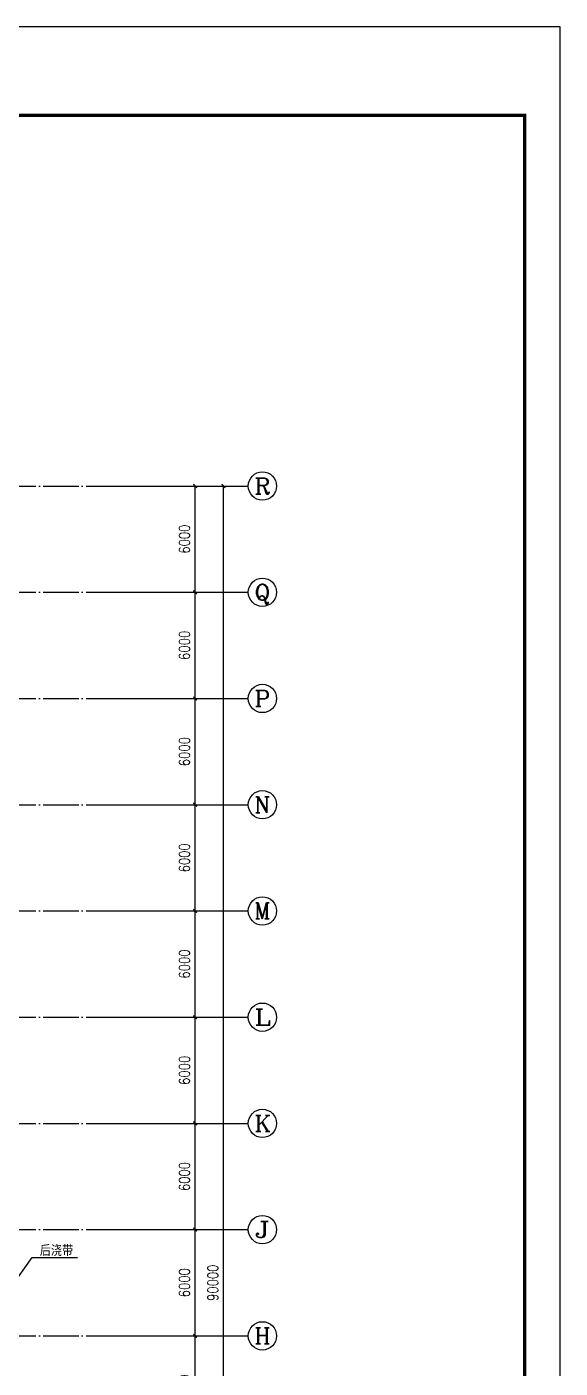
# Model space of a CAD drawing. Extents: x 31695611 to 39053694, y -59225 to 904195.
# Drawn here: x 38559745 to 38589838, y 828434 to 904195 of the extents above; entities that cross this region are included whole.
import ezdxf
from ezdxf.enums import TextEntityAlignment as Align

# ---------------------------------------------------------------- set-up
doc = ezdxf.new("R2010")
doc.units = 0
doc.header["$LTSCALE"] = 1000
doc.header["$MEASUREMENT"] = 0
doc.linetypes.add('ACAD_ISO04W100', pattern=[30.5, 24, -3, 0.5, -3])
doc.linetypes.add('DOTE', pattern=[2.42, 2, -0.2, 0.02, -0.2])
doc.layers.get('0').update_dxf_attribs({"linetype": 'CONTINUOUS'})
doc.layers.get('DEFPOINTS').update_dxf_attribs({"linetype": 'CONTINUOUS'})
for name, color, linetype in [('AXIS', 3, 'CONTINUOUS'), ('AXIS_TEXT', 7, 'CONTINUOUS'), ('DOTE', 1, 'ACAD_ISO04W100'), ('PUB_TITLE', 4, 'CONTINUOUS'), ('PUB_WZ', 7, 'CONTINUOUS')]:
    doc.layers.add(name, color=color, linetype=linetype)
doc.styles.add('_HZTXT', font='txt.shx', dxfattribs={"width": 0.8, "bigfont": 'hztxt.shx'})
doc.styles.add('_TCH_AXIS', font='COMPLEX', dxfattribs={"bigfont": 'GBCBIG'})
doc.styles.add('COMPLEX', font='COMPLEX')
doc.styles.add('DIM_FONT', font='SIMPLEX.shx', dxfattribs={"width": 0.8})
doc.dimstyles.new('DIMN200', dxfattribs={"dimscale": 2, "dimtxt": 300, "dimasz": 100, "dimexe": 250, "dimexo": 300, "dimgap": 150, "dimtad": 1, "dimdec": 0, "dimzin": 0, "dimtxsty": 'DIM_FONT', "dimblk": 'ARCHTICK', "dimcen": 0.09, "dimclrt": 7, "dimazin": 3, "dimtfac": 1, "dimtdec": 0, "dimtix": 1, "dimtmove": 0, "dimatfit": 3, "dimtolj": 1, "dimtzin": 0})

# ---------------------------------------------------------------- blocks, each defined once
blk = doc.blocks.new('_ARCHTICK')
at = {"color": 0, "linetype": 'BYBLOCK', "const_width": 0.4}
blk.add_lwpolyline([(-0.5, -0.5), (0.5, 0.5)], dxfattribs=at)
blk = doc.blocks.new('*D635')
at = {"layer": 'AXIS', "color": 0}
for p, q in [((38564839, 830258), (38569739, 830258)), ((38569239, 824258), (38569239, 830258)), ((38564839, 824258), (38569739, 824258))]:
    blk.add_line(p, q, dxfattribs=at)
at = {"layer": 'DEFPOINTS', "color": 0}
for p in [(38564239, 830258), (38569239, 830258), (38564239, 824258)]:
    blk.add_point(p, dxfattribs=at)
at = {"layer": 'AXIS', "color": 0, "xscale": 200, "yscale": 200, "zscale": 200}
for p, rotation in [((38569239, 830258), 89.99989046034315), ((38569239, 824258), 269.9998904603431)]:
    blk.add_blockref('_ARCHTICK', p, dxfattribs=dict(at, rotation=rotation))
at = {"layer": 'AXIS', "color": 7, "insert": (38568639, 827259), "char_height": 600, "attachment_point": 5, "rotation": 89.99989, "style": 'DIM_FONT'}
blk.add_mtext('\\A1;6000', dxfattribs=at)
blk = doc.blocks.new('*D636')
at = {"layer": 'AXIS', "color": 0}
for p, q in [((38564839, 836258), (38569739, 836258)), ((38569239, 830258), (38569239, 836258)), ((38564839, 830258), (38569739, 830258))]:
    blk.add_line(p, q, dxfattribs=at)
at = {"layer": 'DEFPOINTS', "color": 0}
for p in [(38564239, 836258), (38569239, 836258), (38564239, 830258)]:
    blk.add_point(p, dxfattribs=at)
at = {"layer": 'AXIS', "color": 0, "xscale": 200, "yscale": 200, "zscale": 200}
for p, rotation in [((38569239, 836258), 89.9998904604143), ((38569239, 830258), 269.9998904604143)]:
    blk.add_blockref('_ARCHTICK', p, dxfattribs=dict(at, rotation=rotation))
at = {"layer": 'AXIS', "color": 7, "insert": (38568639, 833259), "char_height": 600, "attachment_point": 5, "rotation": 89.99989, "style": 'DIM_FONT'}
blk.add_mtext('\\A1;6000', dxfattribs=at)
blk = doc.blocks.new('*D637')
at = {"layer": 'AXIS', "color": 0}
for p, q in [((38564839, 842258), (38569739, 842258)), ((38569239, 836258), (38569239, 842258)), ((38564839, 836258), (38569739, 836258))]:
    blk.add_line(p, q, dxfattribs=at)
at = {"layer": 'DEFPOINTS', "color": 0}
for p in [(38564239, 842258), (38569239, 842258), (38564239, 836258)]:
    blk.add_point(p, dxfattribs=at)
at = {"layer": 'AXIS', "color": 0, "xscale": 200, "yscale": 200, "zscale": 200}
for p, rotation in [((38569239, 842258), 89.99989046034315), ((38569239, 836258), 269.9998904603431)]:
    blk.add_blockref('_ARCHTICK', p, dxfattribs=dict(at, rotation=rotation))
at = {"layer": 'AXIS', "color": 7, "insert": (38568639, 839259), "char_height": 600, "attachment_point": 5, "rotation": 89.99989, "style": 'DIM_FONT'}
blk.add_mtext('\\A1;6000', dxfattribs=at)
blk = doc.blocks.new('*D638')
at = {"layer": 'AXIS', "color": 0}
for p, q in [((38564839, 848258), (38569739, 848258)), ((38569239, 842258), (38569239, 848258)), ((38564839, 842258), (38569739, 842258))]:
    blk.add_line(p, q, dxfattribs=at)
at = {"layer": 'DEFPOINTS', "color": 0}
for p in [(38564239, 848258), (38569239, 848258), (38564239, 842258)]:
    blk.add_point(p, dxfattribs=at)
at = {"layer": 'AXIS', "color": 0, "xscale": 200, "yscale": 200, "zscale": 200}
for p, rotation in [((38569239, 848258), 89.99989046034315), ((38569239, 842258), 269.9998904603431)]:
    blk.add_blockref('_ARCHTICK', p, dxfattribs=dict(at, rotation=rotation))
at = {"layer": 'AXIS', "color": 7, "insert": (38568639, 845259), "char_height": 600, "attachment_point": 5, "rotation": 89.99989, "style": 'DIM_FONT'}
blk.add_mtext('\\A1;6000', dxfattribs=at)
blk = doc.blocks.new('*D639')
at = {"layer": 'AXIS', "color": 0}
for p, q in [((38564839, 854258), (38569739, 854258)), ((38569239, 848258), (38569239, 854258)), ((38564839, 848258), (38569739, 848258))]:
    blk.add_line(p, q, dxfattribs=at)
at = {"layer": 'DEFPOINTS', "color": 0}
for p in [(38564239, 854258), (38569239, 854258), (38564239, 848258)]:
    blk.add_point(p, dxfattribs=at)
at = {"layer": 'AXIS', "color": 0, "xscale": 200, "yscale": 200, "zscale": 200}
for p, rotation in [((38569239, 854258), 89.9998904604143), ((38569239, 848258), 269.9998904604143)]:
    blk.add_blockref('_ARCHTICK', p, dxfattribs=dict(at, rotation=rotation))
at = {"layer": 'AXIS', "color": 7, "insert": (38568639, 851259), "char_height": 600, "attachment_point": 5, "rotation": 89.99989, "style": 'DIM_FONT'}
blk.add_mtext('\\A1;6000', dxfattribs=at)
blk = doc.blocks.new('*D640')
at = {"layer": 'AXIS', "color": 0}
for p, q in [((38564839, 860258), (38569739, 860258)), ((38569239, 854258), (38569239, 860258)), ((38564839, 854258), (38569739, 854258))]:
    blk.add_line(p, q, dxfattribs=at)
at = {"layer": 'DEFPOINTS', "color": 0}
for p in [(38564239, 860258), (38569239, 860258), (38564239, 854258)]:
    blk.add_point(p, dxfattribs=at)
at = {"layer": 'AXIS', "color": 0, "xscale": 200, "yscale": 200, "zscale": 200}
for p, rotation in [((38569239, 860258), 89.99989046034315), ((38569239, 854258), 269.9998904603431)]:
    blk.add_blockref('_ARCHTICK', p, dxfattribs=dict(at, rotation=rotation))
at = {"layer": 'AXIS', "color": 7, "insert": (38568639, 857259), "char_height": 600, "attachment_point": 5, "rotation": 89.99989, "style": 'DIM_FONT'}
blk.add_mtext('\\A1;6000', dxfattribs=at)
blk = doc.blocks.new('*D641')
at = {"layer": 'AXIS', "color": 0}
for p, q in [((38564839, 866258), (38569739, 866258)), ((38569239, 860258), (38569239, 866258)), ((38564839, 860258), (38569739, 860258))]:
    blk.add_line(p, q, dxfattribs=at)
at = {"layer": 'DEFPOINTS', "color": 0}
for p in [(38564239, 866258), (38569239, 866258), (38564239, 860258)]:
    blk.add_point(p, dxfattribs=at)
at = {"layer": 'AXIS', "color": 0, "xscale": 200, "yscale": 200, "zscale": 200}
for p, rotation in [((38569239, 866258), 89.99989046034315), ((38569239, 860258), 269.9998904603431)]:
    blk.add_blockref('_ARCHTICK', p, dxfattribs=dict(at, rotation=rotation))
at = {"layer": 'AXIS', "color": 7, "insert": (38568639, 863259), "char_height": 600, "attachment_point": 5, "rotation": 89.99989, "style": 'DIM_FONT'}
blk.add_mtext('\\A1;6000', dxfattribs=at)
blk = doc.blocks.new('*D642')
at = {"layer": 'AXIS', "color": 0}
for p, q in [((38564839, 872258), (38569739, 872258)), ((38569239, 866258), (38569239, 872258)), ((38564839, 866258), (38569739, 866258))]:
    blk.add_line(p, q, dxfattribs=at)
at = {"layer": 'DEFPOINTS', "color": 0}
for p in [(38564239, 872258), (38569239, 872258), (38564239, 866258)]:
    blk.add_point(p, dxfattribs=at)
at = {"layer": 'AXIS', "color": 0, "xscale": 200, "yscale": 200, "zscale": 200}
for p, rotation in [((38569239, 872258), 89.9998904604143), ((38569239, 866258), 269.9998904604143)]:
    blk.add_blockref('_ARCHTICK', p, dxfattribs=dict(at, rotation=rotation))
at = {"layer": 'AXIS', "color": 7, "insert": (38568639, 869259), "char_height": 600, "attachment_point": 5, "rotation": 89.99989, "style": 'DIM_FONT'}
blk.add_mtext('\\A1;6000', dxfattribs=at)
blk = doc.blocks.new('*D643')
at = {"layer": 'AXIS', "color": 0}
for p, q in [((38564839, 878258), (38569739, 878258)), ((38569239, 872258), (38569239, 878258)), ((38564839, 872258), (38569739, 872258))]:
    blk.add_line(p, q, dxfattribs=at)
at = {"layer": 'DEFPOINTS', "color": 0}
for p in [(38564239, 878258), (38569239, 878258), (38564239, 872258)]:
    blk.add_point(p, dxfattribs=at)
at = {"layer": 'AXIS', "color": 0, "xscale": 200, "yscale": 200, "zscale": 200}
for p, rotation in [((38569239, 878258), 89.99989046034315), ((38569239, 872258), 269.9998904603431)]:
    blk.add_blockref('_ARCHTICK', p, dxfattribs=dict(at, rotation=rotation))
at = {"layer": 'AXIS', "color": 7, "insert": (38568639, 875259), "char_height": 600, "attachment_point": 5, "rotation": 89.99989, "style": 'DIM_FONT'}
blk.add_mtext('\\A1;6000', dxfattribs=at)
blk = doc.blocks.new('*D644')
at = {"layer": 'AXIS', "color": 0}
for p, q in [((38564839, 878259), (38571339, 878258)), ((38570839, 788258), (38570839, 878258)), ((38564839, 788259), (38571339, 788258))]:
    blk.add_line(p, q, dxfattribs=at)
at = {"layer": 'DEFPOINTS', "color": 0}
for p in [(38564239, 878259), (38570839, 878258), (38564239, 788259)]:
    blk.add_point(p, dxfattribs=at)
at = {"layer": 'AXIS', "color": 0, "xscale": 200, "yscale": 200, "zscale": 200}
for p, rotation in [((38570839, 878258), 89.99989046036686), ((38570839, 788258), 269.9998904603668)]:
    blk.add_blockref('_ARCHTICK', p, dxfattribs=dict(at, rotation=rotation))
at = {"layer": 'AXIS', "color": 7, "insert": (38570239, 833258), "char_height": 600, "attachment_point": 5, "rotation": 89.99989, "style": 'DIM_FONT'}
blk.add_mtext('\\A1;90000', dxfattribs=at)
blk = doc.blocks.new('_AXISO')
blk.add_circle((0, 0), 0.5)
at = {"layer": 'AXIS_TEXT', "style": 'COMPLEX', "width": 1.041667}
blk.add_attdef('A', text='', height=0.56, dxfattribs=at).set_placement((-0.25, -0.28), (0.25, -0.28), align=Align.FIT)

msp = doc.modelspace()

# ---------------------------------------------------------------- linework, layer by layer
for p, q in [((38558893.1, 833058.6), (38560037.1, 834684.7)), ((38560037.1, 834684.7), (38562611.4, 834684.7))]:
    msp.add_line(p, q)
at = {"layer": 'AXIS'}
for p, q in [((38564239, 878258.5), (38572239, 878258.5)), ((38564239, 872258.5), (38572239, 872258.5)), ((38564239, 866258.5), (38572239, 866258.5)), ((38564239, 860258.5), (38572239, 860258.5)), ((38564239, 854258.5), (38572239, 854258.5)), ((38564239, 848258.5), (38572239, 848258.5)), ((38564238.9, 842258.5), (38572238.9, 842258.5)), ((38564238.9, 836258.5), (38572238.9, 836258.5)), ((38564238.9, 830258.5), (38572238.9, 830258.5))]:
    msp.add_line(p, q, dxfattribs=at)
at = {"layer": 'DOTE', "linetype": 'DOTE'}
for p, q in [((38524373.7, 878258.6), (38564239, 878258.5)), ((38524373.7, 872258.6), (38564239, 872258.5)), ((38524373.7, 866258.6), (38564239, 866258.5)), ((38524373.7, 860258.6), (38564239, 860258.5)), ((38524373.7, 854258.6), (38564239, 854258.5)), ((38524373.7, 848258.6), (38564239, 848258.5)), ((38524373.7, 842258.6), (38564238.9, 842258.5)), ((38524373.6, 836258.6), (38564238.9, 836258.5)), ((38524373.6, 830258.6), (38564238.9, 830258.5))]:
    msp.add_line(p, q, dxfattribs=at)
at = {"layer": 'PUB_TITLE'}
msp.add_lwpolyline([(38505838, 755595.5), (38589838, 755595.5), (38589838, 904195.5), (38505838, 904195.5)], close=True, dxfattribs=at)
at = {"layer": 'PUB_TITLE', "const_width": 200}
msp.add_lwpolyline([(38507838, 757595.5), (38587838, 757595.5), (38587838, 899195.5), (38507838, 899195.5)], close=True, dxfattribs=at)

# ---------------------------------------------------------------- block references
at = {"layer": 'AXIS'}
ref = msp.add_blockref('_AXISO', (38573039, 878258.5), dxfattribs=dict(at, xscale=1600, yscale=1600, zscale=1600))
ref.add_attrib('A', 'R', dxfattribs={"layer": 'AXIS_TEXT', "height": 905.1, "style": '_TCH_AXIS', "width": 1.166667}).set_placement((38572586.5, 877805.9), (38573491.6, 877805.9), align=Align.FIT)
ref = msp.add_blockref('_AXISO', (38573039, 872258.5), dxfattribs=dict(at, xscale=1600, yscale=1600, zscale=1600))
ref.add_attrib('A', 'Q', dxfattribs={"layer": 'AXIS_TEXT', "height": 905.1, "style": '_TCH_AXIS', "width": 1.3125}).set_placement((38572586.4, 871805.9), (38573491.5, 871805.9), align=Align.FIT)
ref = msp.add_blockref('_AXISO', (38573039, 866258.5), dxfattribs=dict(at, xscale=1600, yscale=1600, zscale=1600))
ref.add_attrib('A', 'P', dxfattribs={"layer": 'AXIS_TEXT', "height": 905.1, "style": '_TCH_AXIS', "width": 1.235294}).set_placement((38572586.4, 865805.9), (38573491.5, 865805.9), align=Align.FIT)
ref = msp.add_blockref('_AXISO', (38573039, 860258.5), dxfattribs=dict(at, xscale=1600, yscale=1600, zscale=1600))
ref.add_attrib('A', 'N', dxfattribs={"layer": 'AXIS_TEXT', "height": 905.1, "style": '_TCH_AXIS', "width": 1.105263}).set_placement((38572586.4, 859805.9), (38573491.5, 859805.9), align=Align.FIT)
ref = msp.add_blockref('_AXISO', (38573039, 854258.5), dxfattribs=dict(at, xscale=1600, yscale=1600, zscale=1600))
ref.add_attrib('A', 'M', dxfattribs={"layer": 'AXIS_TEXT', "height": 905.1, "style": '_TCH_AXIS'}).set_placement((38572586.4, 853805.9), (38573491.5, 853805.9), align=Align.FIT)
ref = msp.add_blockref('_AXISO', (38573039, 848258.5), dxfattribs=dict(at, xscale=1600, yscale=1600, zscale=1600))
ref.add_attrib('A', 'L', dxfattribs={"layer": 'AXIS_TEXT', "height": 905.1, "style": '_TCH_AXIS', "width": 1.4}).set_placement((38572586.4, 847805.9), (38573491.5, 847805.9), align=Align.FIT)
ref = msp.add_blockref('_AXISO', (38573038.9, 842258.5), dxfattribs=dict(at, xscale=1600, yscale=1600, zscale=1600))
ref.add_attrib('A', 'K', dxfattribs={"layer": 'AXIS_TEXT', "height": 905.1, "style": '_TCH_AXIS', "width": 1.105263}).set_placement((38572586.4, 841805.9), (38573491.5, 841805.9), align=Align.FIT)
ref = msp.add_blockref('_AXISO', (38573038.9, 836258.5), dxfattribs=dict(at, xscale=1600, yscale=1600, zscale=1600))
ref.add_attrib('A', 'J', dxfattribs={"layer": 'AXIS_TEXT', "height": 905.1, "style": '_TCH_AXIS', "width": 1.909091}).set_placement((38572586.4, 835805.9), (38573491.5, 835805.9), align=Align.FIT)
ref = msp.add_blockref('_AXISO', (38573038.9, 830258.5), dxfattribs=dict(at, xscale=1600, yscale=1600, zscale=1600))
ref.add_attrib('A', 'H', dxfattribs={"layer": 'AXIS_TEXT', "height": 905.1, "style": '_TCH_AXIS', "width": 1.05}).set_placement((38572586.4, 829805.9), (38573491.5, 829805.9), align=Align.FIT)

# ---------------------------------------------------------------- texts
at = {"layer": 'PUB_WZ', "style": '_HZTXT'}
msp.add_text('后浇带', height=625, dxfattribs=at).set_placement((38560478.3, 834767.2))

# ---------------------------------------------------------------- dimensions: what is measured, and where the dimension line sits
at = {"layer": 'AXIS'}
for p1, p2, distance, picture, middle in [((38564238.8, 788258.5), (38564239, 878258.5), -6600, '*D644', (38570238.9, 833258.5)), ((38564239, 872258.5), (38564239, 878258.5), -5000, '*D643', (38568639, 875258.5)), ((38564239, 866258.5), (38564239, 872258.5), -5000, '*D642', (38568639, 869258.5)), ((38564239, 860258.5), (38564239, 866258.5), -5000, '*D641', (38568639, 863258.5)), ((38564239, 854258.5), (38564239, 860258.5), -5000, '*D640', (38568639, 857258.5)), ((38564239, 848258.5), (38564239, 854258.5), -5000, '*D639', (38568639, 851258.5)), ((38564238.9, 842258.5), (38564239, 848258.5), -5000, '*D638', (38568638.9, 845258.5)), ((38564238.9, 836258.5), (38564238.9, 842258.5), -5000, '*D637', (38568638.9, 839258.5)), ((38564238.9, 830258.5), (38564238.9, 836258.5), -5000, '*D636', (38568638.9, 833258.5)), ((38564238.9, 824258.5), (38564238.9, 830258.5), -5000, '*D635', (38568638.9, 827258.5))]:
    dim = msp.add_aligned_dim(p1=p1, p2=p2, distance=distance, dimstyle='DIMN200', dxfattribs=at)
    dim.commit()
    dim.dimension.update_dxf_attribs({"geometry": picture, "text_midpoint": middle})

doc.saveas('drawing.dxf')
